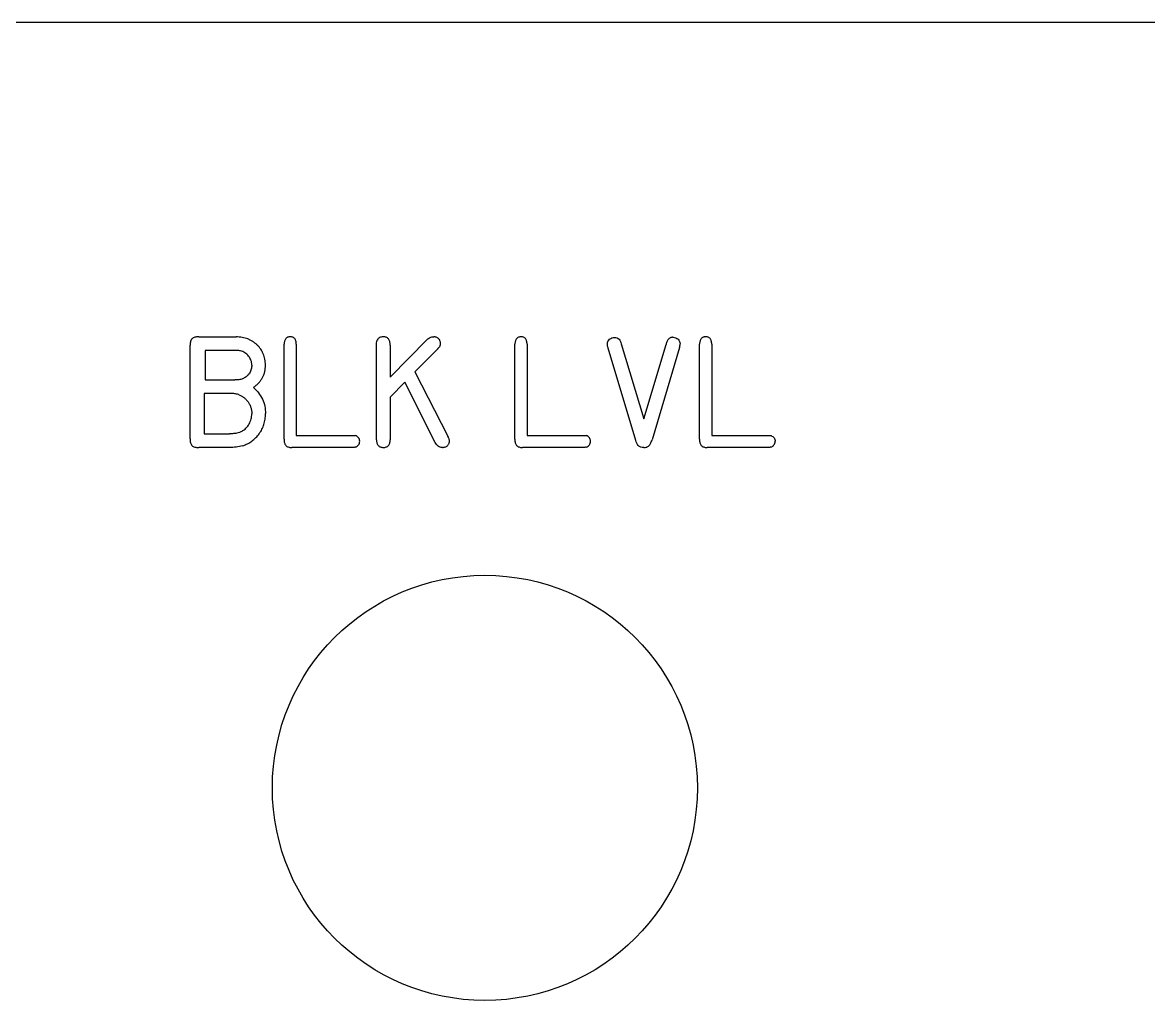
# Model space of a CAD drawing. Header units: inches. Extents: x -6.75 to 0, y -1.75 to 1.53.
# Drawn here: x -3.294 to -1.969, y 0.376 to 1.526 of the extents above; entities that cross this region are included whole.
import ezdxf

# ---------------------------------------------------------------- set-up
doc = ezdxf.new("R2010")
doc.units = ezdxf.units.IN
doc.header["$MEASUREMENT"] = 0

msp = doc.modelspace()

# ---------------------------------------------------------------- linework, layer by layer
at = {"color": 1, "linetype": 'Continuous', "lineweight": 25}
for p, q in [((-0.0625, 1.5264), (-6.6875, 1.5264)), ((-3.0867, 1.1568), (-3.0427, 1.1568)), ((-2.8614, 1.1095), (-2.8179, 1.1536)), ((-3.0967, 1.0369), (-3.0967, 1.1469)), ((-3.0445, 1.1407), (-3.0791, 1.1407)), ((-3.0791, 1.1407), (-3.0791, 1.1061)), ((-2.9861, 1.0363), (-2.9862, 1.1481)), ((-2.9719, 1.1481), (-2.9719, 1.0409)), ((-2.8775, 1.0358), (-2.8775, 1.1461)), ((-2.8614, 1.1469), (-2.8614, 1.1095)), ((-2.8059, 1.1424), (-2.8323, 1.1158)), ((-2.7146, 1.0363), (-2.7146, 1.1481)), ((-2.7003, 1.1481), (-2.7003, 1.0409)), ((-2.5725, 1.035), (-2.6049, 1.1433)), ((-2.5895, 1.1486), (-2.5631, 1.0604)), ((-2.5631, 1.0604), (-2.5369, 1.1478)), ((-2.521, 1.1441), (-2.5533, 1.0358)), ((-2.4974, 1.0363), (-2.4974, 1.1481)), ((-2.4831, 1.1481), (-2.4831, 1.0409)), ((-2.8323, 1.1158), (-2.7934, 1.0398)), ((-3.0791, 1.1061), (-3.0441, 1.1061)), ((-2.8442, 1.1036), (-2.8614, 1.086)), ((-2.8083, 1.0326), (-2.8442, 1.1036)), ((-3.0488, 1.09), (-3.0804, 1.09)), ((-3.0804, 1.09), (-3.0804, 1.0428)), ((-2.8614, 1.086), (-2.8614, 1.0356)), ((-3.0804, 1.0428), (-3.0506, 1.0428)), ((-2.9719, 1.0409), (-2.9066, 1.0409)), ((-2.7003, 1.0409), (-2.635, 1.0409)), ((-2.4831, 1.0409), (-2.4178, 1.0409)), ((-3.0503, 1.0267), (-3.0865, 1.0267)), ((-2.9079, 1.0267), (-2.9772, 1.0267)), ((-2.6364, 1.0267), (-2.7056, 1.0267)), ((-2.4192, 1.0267), (-2.4884, 1.0267))]:
    msp.add_line(p, q, dxfattribs=at)
msp.add_circle((-2.75, 0.6264), 0.25, dxfattribs=at)
for points, knots in [([(-3.0867, 1.1568), (-3.0875, 1.1568), (-3.089, 1.1568), (-3.0912, 1.1564), (-3.093, 1.1557), (-3.0945, 1.1546), (-3.0956, 1.1532), (-3.0963, 1.1514), (-3.0967, 1.1492), (-3.0967, 1.1477), (-3.0967, 1.1469)], [0, 0, 0, 0, 0.148341, 0.278025, 0.393794, 0.500901, 0.609041, 0.72391, 0.853594, 1, 1, 1, 1]), ([(-3.0081, 1.1235), (-3.0082, 1.1247), (-3.0083, 1.127), (-3.0088, 1.1304), (-3.0096, 1.1336), (-3.0107, 1.1367), (-3.0121, 1.1396), (-3.0137, 1.1423), (-3.0157, 1.1449), (-3.018, 1.1473), (-3.0204, 1.1494), (-3.0231, 1.1513), (-3.026, 1.1529), (-3.029, 1.1543), (-3.0322, 1.1553), (-3.0355, 1.1562), (-3.0391, 1.1566), (-3.0415, 1.1567), (-3.0427, 1.1568)], [0, 0, 0, 0, 0.0656672, 0.1292712, 0.1907949, 0.2514776, 0.3112794, 0.3708286, 0.430761, 0.492448, 0.5542435, 0.6152475, 0.6760773, 0.7375715, 0.800409, 0.8645007, 0.9311682, 1, 1, 1, 1]), ([(-2.979, 1.1568), (-2.9795, 1.1568), (-2.9806, 1.1567), (-2.982, 1.1563), (-2.9832, 1.1556), (-2.9843, 1.1546), (-2.9851, 1.1533), (-2.9856, 1.1518), (-2.9861, 1.1501), (-2.9861, 1.1488), (-2.9862, 1.1481)], [0, 0, 0, 0, 0.126969, 0.2428045, 0.3512637, 0.4611437, 0.575007, 0.6986356, 0.8396778, 1, 1, 1, 1]), ([(-2.9719, 1.1481), (-2.9719, 1.1488), (-2.9719, 1.15), (-2.9723, 1.1518), (-2.9729, 1.1534), (-2.9736, 1.1547), (-2.9747, 1.1556), (-2.9759, 1.1563), (-2.9774, 1.1567), (-2.9784, 1.1568), (-2.979, 1.1568)], [0, 0, 0, 0, 0.1610137, 0.3027969, 0.4276544, 0.539565, 0.6487065, 0.7572454, 0.8716885, 1, 1, 1, 1]), ([(-2.8696, 1.1568), (-2.8704, 1.1568), (-2.8718, 1.1567), (-2.8739, 1.1559), (-2.8755, 1.1547), (-2.8763, 1.1536), (-2.8767, 1.153)], [0, 0, 0, 0, 0.272628, 0.518129, 0.754978, 1, 1, 1, 1]), ([(-2.8614, 1.1469), (-2.8615, 1.1477), (-2.8615, 1.1492), (-2.8619, 1.1512), (-2.8625, 1.153), (-2.8634, 1.1544), (-2.8646, 1.1556), (-2.866, 1.1563), (-2.8677, 1.1568), (-2.8689, 1.1568), (-2.8696, 1.1568)], [0, 0, 0, 0, 0.161217, 0.302087, 0.426627, 0.539024, 0.644986, 0.75412, 0.869177, 1, 1, 1, 1]), ([(-2.8179, 1.1536), (-2.8168, 1.1545), (-2.8156, 1.1554), (-2.8131, 1.1566), (-2.8117, 1.1568), (-2.8102, 1.1568)], [0, 0, 0, 0, 0.5, 0.5, 1, 1, 1, 1]), ([(-2.8022, 1.1489), (-2.8023, 1.1495), (-2.8023, 1.1505), (-2.8028, 1.1521), (-2.8035, 1.1535), (-2.8046, 1.1547), (-2.8058, 1.1556), (-2.8072, 1.1563), (-2.8087, 1.1567), (-2.8097, 1.1568), (-2.8102, 1.1568)], [0, 0, 0, 0, 0.135992, 0.262785, 0.38568, 0.508513, 0.63054, 0.749346, 0.871185, 1, 1, 1, 1]), ([(-2.7075, 1.1568), (-2.708, 1.1568), (-2.709, 1.1567), (-2.7105, 1.1563), (-2.7117, 1.1556), (-2.7127, 1.1546), (-2.7136, 1.1533), (-2.7141, 1.1518), (-2.7145, 1.1501), (-2.7146, 1.1488), (-2.7146, 1.1481)], [0, 0, 0, 0, 0.126969, 0.2428045, 0.3512637, 0.4611437, 0.575007, 0.6986356, 0.8396778, 1, 1, 1, 1]), ([(-2.7003, 1.1481), (-2.7004, 1.1488), (-2.7004, 1.15), (-2.7008, 1.1518), (-2.7013, 1.1534), (-2.7021, 1.1547), (-2.7032, 1.1556), (-2.7044, 1.1563), (-2.7059, 1.1567), (-2.7069, 1.1568), (-2.7075, 1.1568)], [0, 0, 0, 0, 0.1610137, 0.3027969, 0.4276544, 0.539565, 0.6487065, 0.7572454, 0.8716885, 1, 1, 1, 1]), ([(-2.6059, 1.1484), (-2.6058, 1.1494), (-2.6056, 1.1505), (-2.6047, 1.1524), (-2.6041, 1.1532), (-2.6024, 1.1546), (-2.6015, 1.1551), (-2.5995, 1.1558), (-2.5984, 1.1559), (-2.5973, 1.156)], [0, 0, 0, 0, 0.25, 0.25, 0.5, 0.5, 0.75, 0.75, 1, 1, 1, 1]), ([(-2.5973, 1.156), (-2.5963, 1.156), (-2.5953, 1.1559), (-2.5935, 1.1552), (-2.5927, 1.1546), (-2.5907, 1.1524), (-2.59, 1.1505), (-2.5895, 1.1486)], [0, 0, 0, 0, 0.25, 0.25, 0.5, 0.5, 1, 1, 1, 1]), ([(-2.5283, 1.1562), (-2.5288, 1.1562), (-2.5298, 1.1562), (-2.5312, 1.1559), (-2.5325, 1.1552), (-2.5337, 1.1543), (-2.5347, 1.1531), (-2.5356, 1.1516), (-2.5363, 1.1498), (-2.5367, 1.1485), (-2.5369, 1.1478)], [0, 0, 0, 0, 0.1161019, 0.2244925, 0.3321138, 0.4421739, 0.5610265, 0.6929488, 0.8382431, 1, 1, 1, 1]), ([(-2.5283, 1.1562), (-2.5273, 1.1561), (-2.5263, 1.156), (-2.5244, 1.1552), (-2.5235, 1.1546), (-2.522, 1.1532), (-2.5214, 1.1523), (-2.5205, 1.1505), (-2.5204, 1.1494), (-2.5203, 1.1484)], [0, 0, 0, 0, 0.25, 0.25, 0.5, 0.5, 0.75, 0.75, 1, 1, 1, 1]), ([(-2.4902, 1.1568), (-2.4908, 1.1568), (-2.4918, 1.1567), (-2.4933, 1.1563), (-2.4945, 1.1556), (-2.4955, 1.1546), (-2.4963, 1.1533), (-2.4969, 1.1518), (-2.4973, 1.1501), (-2.4974, 1.1488), (-2.4974, 1.1481)], [0, 0, 0, 0, 0.126969, 0.242804, 0.351264, 0.461144, 0.575007, 0.698636, 0.839678, 1, 1, 1, 1]), ([(-2.4831, 1.1481), (-2.4831, 1.1488), (-2.4832, 1.15), (-2.4836, 1.1518), (-2.4841, 1.1534), (-2.4849, 1.1547), (-2.4859, 1.1556), (-2.4872, 1.1563), (-2.4886, 1.1567), (-2.4897, 1.1568), (-2.4902, 1.1568)], [0, 0, 0, 0, 0.161014, 0.302797, 0.427654, 0.539565, 0.648706, 0.757245, 0.871689, 1, 1, 1, 1]), ([(-3.0376, 1.1402), (-3.0382, 1.1403), (-3.0387, 1.1405), (-3.0393, 1.1406), (-3.0399, 1.1406), (-3.0405, 1.1407), (-3.041, 1.1407), (-3.0422, 1.1408), (-3.0433, 1.1407), (-3.0445, 1.1407)], [0, 0, 0, 0, 0.0000439528, 0.0000439528, 0.0000439528, 0.0000879538, 0.0000879538, 0.0000879538, 0.0001749514, 0.0001749514, 0.0001749514, 0.0001749514]), ([(-3.0242, 1.1235), (-3.0243, 1.1255), (-3.0245, 1.1274), (-3.0258, 1.131), (-3.0267, 1.1327), (-3.0291, 1.1357), (-3.0306, 1.1371), (-3.0339, 1.1391), (-3.0357, 1.1397), (-3.0376, 1.1402)], [0, 0, 0, 0, 0.25, 0.25, 0.5, 0.5, 0.75, 0.75, 1, 1, 1, 1]), ([(-2.8046, 1.1436), (-2.8047, 1.1435), (-2.8048, 1.1433), (-2.8049, 1.1432), (-2.805, 1.1431), (-2.8051, 1.143), (-2.8052, 1.1429), (-2.8054, 1.1427), (-2.8057, 1.1426), (-2.8059, 1.1424)], [0, 0, 0, 0, 0.00001149441, 0.00001149441, 0.00001149441, 0.00002299925, 0.00002299925, 0.00002299925, 0.0000459014, 0.0000459014, 0.0000459014, 0.0000459014]), ([(-2.8046, 1.1436), (-2.8042, 1.144), (-2.8035, 1.1448), (-2.8027, 1.1461), (-2.8022, 1.1475), (-2.8022, 1.1484), (-2.8022, 1.1489)], [0, 0, 0, 0, 0.278324, 0.530375, 0.768017, 1, 1, 1, 1]), ([(-2.6049, 1.1433), (-2.605, 1.1437), (-2.6051, 1.1441), (-2.6053, 1.1446), (-2.6054, 1.145), (-2.6055, 1.1454), (-2.6056, 1.1458), (-2.6058, 1.1466), (-2.6059, 1.1475), (-2.6059, 1.1484)], [0, 0, 0, 0, 0.0000329892, 0.0000329892, 0.0000329892, 0.0000659783, 0.0000659783, 0.0000659783, 0.0001319791, 0.0001319791, 0.0001319791, 0.0001319791]), ([(-2.521, 1.1441), (-2.5209, 1.1448), (-2.5205, 1.1462), (-2.5203, 1.1477), (-2.5203, 1.1484)], [0, 0, 0, 0, 0.537926, 1, 1, 1, 1]), ([(-3.0242, 1.1235), (-3.0242, 1.1227), (-3.0243, 1.1211), (-3.0248, 1.1186), (-3.0257, 1.1164), (-3.0268, 1.1142), (-3.0282, 1.1122), (-3.03, 1.1105), (-3.0319, 1.109), (-3.0334, 1.1082), (-3.0341, 1.1078)], [0, 0, 0, 0, 0.127242, 0.25258, 0.374484, 0.499056, 0.623995, 0.747426, 0.872065, 1, 1, 1, 1]), ([(-3.0222, 1.0972), (-3.0211, 1.0981), (-3.0189, 1.0997), (-3.0159, 1.1025), (-3.0135, 1.1056), (-3.0115, 1.1088), (-3.0099, 1.1122), (-3.0088, 1.1158), (-3.0082, 1.1196), (-3.0081, 1.1222), (-3.0081, 1.1235)], [0, 0, 0, 0, 0.135811, 0.265483, 0.389379, 0.51051, 0.62995, 0.749404, 0.87281, 1, 1, 1, 1]), ([(-3.0341, 1.1078), (-3.0348, 1.1075), (-3.036, 1.1069), (-3.0383, 1.1064), (-3.041, 1.1061), (-3.043, 1.1061), (-3.0441, 1.1061)], [0, 0, 0, 0, 0.205292, 0.418334, 0.671202, 1, 1, 1, 1]), ([(-3.04, 1.0889), (-3.0407, 1.0891), (-3.0414, 1.0894), (-3.0421, 1.0895), (-3.0428, 1.0897), (-3.0436, 1.0898), (-3.0443, 1.0899), (-3.0458, 1.0901), (-3.0473, 1.0901), (-3.0488, 1.09)], [0, 0, 0, 0, 0.0000570047, 0.0000570047, 0.0000570047, 0.0001141968, 0.0001141968, 0.0001141968, 0.0002270988, 0.0002270988, 0.0002270988, 0.0002270988]), ([(-3.04, 1.0889), (-3.0388, 1.0884), (-3.0366, 1.0875), (-3.0336, 1.0855), (-3.0308, 1.0831), (-3.0286, 1.0802), (-3.0266, 1.0771), (-3.0252, 1.0736), (-3.0244, 1.07), (-3.0242, 1.0676), (-3.0242, 1.0663)], [0, 0, 0, 0, 0.124059, 0.246121, 0.368502, 0.494804, 0.62208, 0.747171, 0.872169, 1, 1, 1, 1]), ([(-3.0222, 1.0972), (-3.0201, 1.0952), (-3.0181, 1.0931), (-3.0145, 1.0885), (-3.0129, 1.086), (-3.0104, 1.0808), (-3.0095, 1.078), (-3.0083, 1.0723), (-3.0082, 1.0694), (-3.0081, 1.0665)], [0, 0, 0, 0, 0.25, 0.25, 0.5, 0.5, 0.75, 0.75, 1, 1, 1, 1]), ([(-3.0359, 1.0456), (-3.0341, 1.0467), (-3.0325, 1.0479), (-3.0296, 1.0509), (-3.0284, 1.0526), (-3.0264, 1.0562), (-3.0255, 1.0582), (-3.0244, 1.0622), (-3.0243, 1.0642), (-3.0242, 1.0663)], [0, 0, 0, 0, 0.25, 0.25, 0.5, 0.5, 0.75, 0.75, 1, 1, 1, 1]), ([(-3.0351, 1.0286), (-3.0341, 1.029), (-3.0321, 1.0297), (-3.0292, 1.031), (-3.0265, 1.0325), (-3.024, 1.0342), (-3.0216, 1.0361), (-3.0194, 1.0382), (-3.0173, 1.0404), (-3.0154, 1.0428), (-3.0137, 1.0454), (-3.0122, 1.0481), (-3.011, 1.0509), (-3.0099, 1.0538), (-3.0092, 1.0569), (-3.0086, 1.06), (-3.0082, 1.0632), (-3.0081, 1.0654), (-3.0081, 1.0665)], [0, 0, 0, 0, 0.064825, 0.127806, 0.190036, 0.251419, 0.312042, 0.372668, 0.433325, 0.495192, 0.557048, 0.618507, 0.679987, 0.742096, 0.804313, 0.867864, 0.932976, 1, 1, 1, 1]), ([(-3.0967, 1.0369), (-3.0967, 1.0361), (-3.0968, 1.0345), (-3.0965, 1.0323), (-3.0958, 1.0304), (-3.0947, 1.0289), (-3.0932, 1.0277), (-3.0912, 1.027), (-3.089, 1.0266), (-3.0874, 1.0267), (-3.0865, 1.0267)], [0, 0, 0, 0, 0.147665, 0.277498, 0.390537, 0.497473, 0.603097, 0.718271, 0.848644, 1, 1, 1, 1]), ([(-3.0359, 1.0456), (-3.0368, 1.0451), (-3.0387, 1.0442), (-3.0414, 1.0435), (-3.0438, 1.0431), (-3.0458, 1.0429), (-3.0481, 1.0428), (-3.0497, 1.0428), (-3.0506, 1.0428)], [0, 0, 0, 0, 0.207035, 0.4246301, 0.5440689, 0.6795183, 0.8314724, 1, 1, 1, 1]), ([(-2.9861, 1.0363), (-2.9862, 1.0356), (-2.9862, 1.0341), (-2.9859, 1.0322), (-2.9852, 1.0304), (-2.9843, 1.029), (-2.9829, 1.0279), (-2.9813, 1.0272), (-2.9793, 1.0267), (-2.9779, 1.0267), (-2.9772, 1.0267)], [0, 0, 0, 0, 0.1466752, 0.2778837, 0.3931538, 0.5018245, 0.6106364, 0.724701, 0.8537588, 1, 1, 1, 1]), ([(-2.9066, 1.0409), (-2.9062, 1.0409), (-2.9058, 1.0409), (-2.9054, 1.0409), (-2.9051, 1.0409), (-2.9047, 1.0409), (-2.9043, 1.0409), (-2.9036, 1.0409), (-2.9028, 1.0408), (-2.9021, 1.0406)], [0, 0, 0, 0, 0.0000289381, 0.0000289381, 0.0000289381, 0.0000578767, 0.0000578767, 0.0000578767, 0.0001155514, 0.0001155514, 0.0001155514, 0.0001155514]), ([(-2.9023, 1.0271), (-2.9016, 1.0274), (-2.9002, 1.028), (-2.8985, 1.0296), (-2.8975, 1.0316), (-2.8973, 1.0331), (-2.8972, 1.0339)], [0, 0, 0, 0, 0.259492, 0.497755, 0.736323, 1, 1, 1, 1]), ([(-2.8972, 1.0339), (-2.8973, 1.0347), (-2.8974, 1.0362), (-2.8985, 1.0381), (-2.9001, 1.0398), (-2.9014, 1.0403), (-2.9021, 1.0406)], [0, 0, 0, 0, 0.251389, 0.506278, 0.756676, 1, 1, 1, 1]), ([(-2.8775, 1.0358), (-2.8775, 1.0351), (-2.8774, 1.0337), (-2.877, 1.0319), (-2.8764, 1.0303), (-2.8755, 1.029), (-2.8743, 1.0279), (-2.8729, 1.0272), (-2.8712, 1.0268), (-2.87, 1.0267), (-2.8694, 1.0267)], [0, 0, 0, 0, 0.152686, 0.28977, 0.410899, 0.523092, 0.631085, 0.743792, 0.865515, 1, 1, 1, 1]), ([(-2.8694, 1.0267), (-2.8688, 1.0267), (-2.8676, 1.0267), (-2.866, 1.0272), (-2.8646, 1.0278), (-2.8635, 1.0289), (-2.8626, 1.0302), (-2.8619, 1.0317), (-2.8615, 1.0336), (-2.8615, 1.0349), (-2.8614, 1.0356)], [0, 0, 0, 0, 0.13294, 0.253129, 0.364385, 0.473023, 0.584607, 0.708199, 0.844017, 1, 1, 1, 1]), ([(-2.7999, 1.0267), (-2.7993, 1.0267), (-2.7982, 1.0268), (-2.7967, 1.0272), (-2.7953, 1.0278), (-2.7941, 1.0287), (-2.793, 1.0297), (-2.7923, 1.031), (-2.7918, 1.0324), (-2.7917, 1.0333), (-2.7917, 1.0338)], [0, 0, 0, 0, 0.138906, 0.267304, 0.393112, 0.519181, 0.640097, 0.755796, 0.875067, 1, 1, 1, 1]), ([(-2.7917, 1.0338), (-2.7917, 1.0343), (-2.7917, 1.0352), (-2.792, 1.0367), (-2.7926, 1.0382), (-2.7931, 1.0392), (-2.7934, 1.0398)], [0, 0, 0, 0, 0.2175182, 0.4537411, 0.7144675, 1, 1, 1, 1]), ([(-2.7146, 1.0363), (-2.7146, 1.0356), (-2.7147, 1.0341), (-2.7144, 1.0322), (-2.7137, 1.0304), (-2.7127, 1.029), (-2.7114, 1.0279), (-2.7098, 1.0272), (-2.7078, 1.0267), (-2.7064, 1.0267), (-2.7056, 1.0267)], [0, 0, 0, 0, 0.1466752, 0.2778837, 0.3931538, 0.5018245, 0.6106364, 0.724701, 0.8537588, 1, 1, 1, 1]), ([(-2.635, 1.0409), (-2.6347, 1.0409), (-2.6343, 1.0409), (-2.6339, 1.0409), (-2.6335, 1.0409), (-2.6332, 1.0409), (-2.6328, 1.0409), (-2.632, 1.0409), (-2.6313, 1.0408), (-2.6306, 1.0406)], [0, 0, 0, 0, 0.0000289381, 0.0000289381, 0.0000289381, 0.0000578767, 0.0000578767, 0.0000578767, 0.0001155514, 0.0001155514, 0.0001155514, 0.0001155514]), ([(-2.6307, 1.0271), (-2.63, 1.0274), (-2.6286, 1.028), (-2.627, 1.0296), (-2.626, 1.0316), (-2.6258, 1.0331), (-2.6257, 1.0339)], [0, 0, 0, 0, 0.259492, 0.497755, 0.736323, 1, 1, 1, 1]), ([(-2.6257, 1.0339), (-2.6257, 1.0347), (-2.6259, 1.0362), (-2.627, 1.0381), (-2.6285, 1.0398), (-2.6299, 1.0403), (-2.6306, 1.0406)], [0, 0, 0, 0, 0.251389, 0.506278, 0.756676, 1, 1, 1, 1]), ([(-2.5631, 1.0267), (-2.5642, 1.0267), (-2.5654, 1.0267), (-2.5676, 1.0274), (-2.5687, 1.028), (-2.571, 1.0305), (-2.5718, 1.0328), (-2.5725, 1.035)], [0, 0, 0, 0, 0.25, 0.25, 0.5, 0.5, 1, 1, 1, 1]), ([(-2.5631, 1.0267), (-2.5625, 1.0267), (-2.5613, 1.0267), (-2.5596, 1.027), (-2.5582, 1.0276), (-2.557, 1.0285), (-2.5559, 1.0297), (-2.555, 1.0313), (-2.5541, 1.0334), (-2.5536, 1.0349), (-2.5533, 1.0358)], [0, 0, 0, 0, 0.126714, 0.240374, 0.341937, 0.43831, 0.543015, 0.670381, 0.821583, 1, 1, 1, 1]), ([(-2.4974, 1.0363), (-2.4974, 1.0356), (-2.4975, 1.0341), (-2.4971, 1.0322), (-2.4965, 1.0304), (-2.4955, 1.029), (-2.4942, 1.0279), (-2.4925, 1.0272), (-2.4906, 1.0267), (-2.4892, 1.0267), (-2.4884, 1.0267)], [0, 0, 0, 0, 0.1466752, 0.2778837, 0.3931538, 0.5018245, 0.6106364, 0.724701, 0.8537588, 1, 1, 1, 1]), ([(-2.4178, 1.0409), (-2.4174, 1.0409), (-2.4171, 1.0409), (-2.4167, 1.0409), (-2.4163, 1.0409), (-2.4159, 1.0409), (-2.4155, 1.0409), (-2.4148, 1.0409), (-2.414, 1.0408), (-2.4133, 1.0406)], [0, 0, 0, 0, 0.0000289381, 0.0000289381, 0.0000289381, 0.0000578767, 0.0000578767, 0.0000578767, 0.0001155514, 0.0001155514, 0.0001155514, 0.0001155514]), ([(-2.4135, 1.0271), (-2.4128, 1.0274), (-2.4114, 1.028), (-2.4098, 1.0296), (-2.4087, 1.0316), (-2.4085, 1.0331), (-2.4084, 1.0339)], [0, 0, 0, 0, 0.259492, 0.497755, 0.736323, 1, 1, 1, 1]), ([(-2.4133, 1.0406), (-2.4126, 1.0403), (-2.412, 1.04), (-2.4108, 1.0392), (-2.4102, 1.0386), (-2.4094, 1.0375), (-2.409, 1.0368), (-2.4086, 1.0354), (-2.4085, 1.0347), (-2.4084, 1.0339)], [0, 0, 0, 0, 0.25, 0.25, 0.5, 0.5, 0.75, 0.75, 1, 1, 1, 1]), ([(-3.0351, 1.0286), (-3.0376, 1.0279), (-3.0401, 1.0272), (-3.0452, 1.0268), (-3.0478, 1.0267), (-3.0503, 1.0267)], [0, 0, 0, 0, 0.5, 0.5, 1, 1, 1, 1]), ([(-2.9023, 1.0271), (-2.9028, 1.0269), (-2.9033, 1.0268), (-2.9038, 1.0267), (-2.9043, 1.0267), (-2.9049, 1.0267), (-2.9054, 1.0267), (-2.9062, 1.0267), (-2.9071, 1.0267), (-2.9079, 1.0267)], [0, 0, 0, 0, 0.000040068, 0.000040068, 0.000040068, 0.0000790114, 0.0000790114, 0.0000790114, 0.0001430914, 0.0001430914, 0.0001430914, 0.0001430914]), ([(-2.7999, 1.0267), (-2.8008, 1.0267), (-2.8017, 1.0268), (-2.8034, 1.0273), (-2.8042, 1.0278), (-2.8064, 1.0295), (-2.8073, 1.0311), (-2.8083, 1.0326)], [0, 0, 0, 0, 0.25, 0.25, 0.5, 0.5, 1, 1, 1, 1]), ([(-2.6307, 1.0271), (-2.6312, 1.0269), (-2.6318, 1.0268), (-2.6323, 1.0267), (-2.6328, 1.0267), (-2.6333, 1.0267), (-2.6338, 1.0267), (-2.6347, 1.0267), (-2.6355, 1.0267), (-2.6364, 1.0267)], [0, 0, 0, 0, 0.000040068, 0.000040068, 0.000040068, 0.0000790114, 0.0000790114, 0.0000790114, 0.0001430914, 0.0001430914, 0.0001430914, 0.0001430914]), ([(-2.4135, 1.0271), (-2.414, 1.0269), (-2.4145, 1.0268), (-2.4151, 1.0267), (-2.4156, 1.0267), (-2.4161, 1.0267), (-2.4166, 1.0267), (-2.4175, 1.0267), (-2.4183, 1.0267), (-2.4192, 1.0267)], [0, 0, 0, 0, 0.000040068, 0.000040068, 0.000040068, 0.0000790114, 0.0000790114, 0.0000790114, 0.0001430914, 0.0001430914, 0.0001430914, 0.0001430914])]:
    msp.add_open_spline(points, degree=3, knots=knots, dxfattribs=at)
msp.add_open_spline([(-2.8775, 1.1461), (-2.8776, 1.1485), (-2.8776, 1.1509), (-2.8767, 1.153)], degree=3, dxfattribs=at)

doc.saveas('drawing.dxf')
